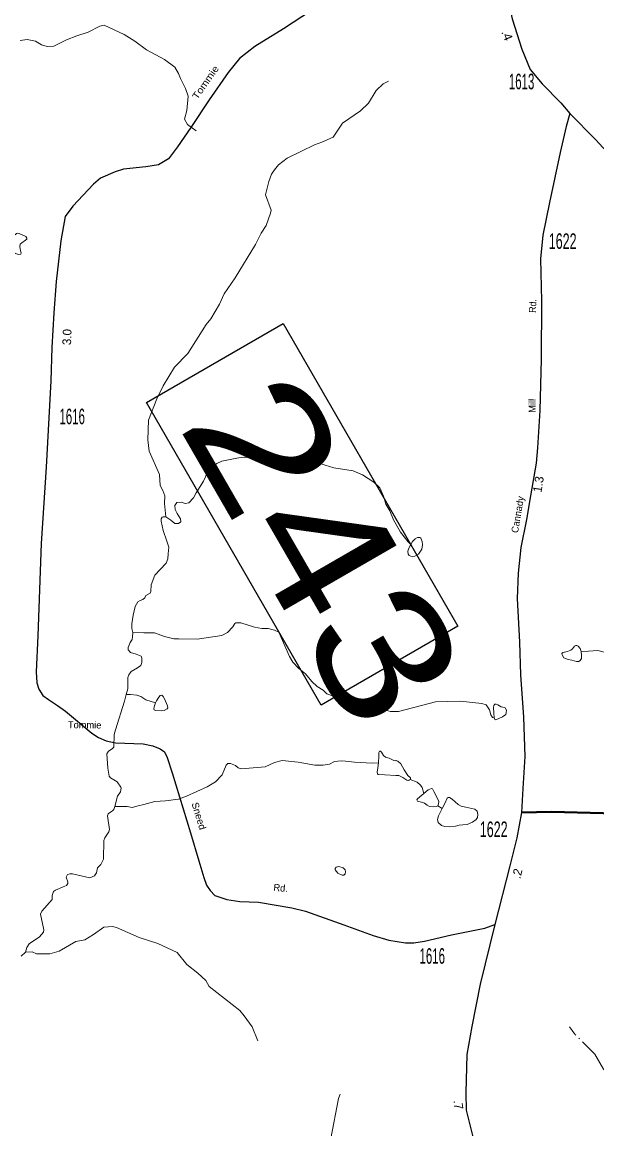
# Model space of a CAD drawing. Extents: x 626927 to 658553, y 251995 to 309938.
# Drawn here: x 648215 to 649875, y 274800 to 277995 of the extents above; entities that cross this region are included whole.
import ezdxf
from ezdxf.enums import TextEntityAlignment as Align

# ---------------------------------------------------------------- set-up
doc = ezdxf.new("R2010")
doc.units = 0
doc.header["$LTSCALE"] = 10
doc.linetypes.add('DASH_DOUBLE_DOT', pattern=[9.2, 5, -1.2, 0.3, -1.2, 0.3, -1.2])
for name, color, linetype, lineweight in [('11', 7, 'Continuous', 40), ('17', 7, 'Continuous', 25), ('31', 7, 'Continuous', 35), ('32', 7, 'Continuous', 25), ('35', 7, 'Continuous', 13), ('59', 7, 'DASH_DOUBLE_DOT', 13), ('62', 7, 'Continuous', 13)]:
    doc.layers.add(name, color=color, linetype=linetype, lineweight=lineweight)
doc.layers.add('8', color=7, linetype='Continuous')

msp = doc.modelspace()

# ---------------------------------------------------------------- linework, layer by layer
at = {"layer": '31', "lineweight": 25}
msp.add_lwpolyline([(649078.71, 276022.99), (648574.25, 276896.73), (648968.67, 277124.45), (649473.13, 276250.71)], close=True, dxfattribs=at)
at = {"layer": '32'}
for points in [[(649647.84, 278328.5), (649628.18, 278231.38), (649617.97, 278154.31), (649612.49, 278110.49), (649613.86, 278077.9), (649630.28, 278003.96), (649658.2, 277916.32), (649682.55, 277857.99), (649717.58, 277816.37), (649771.22, 277761.59), (649797.36, 277731.06)], [(649184.94, 278116.19), (648970.03, 277975.64), (648886.81, 277924.69), (648842.73, 277889.34), (648809.88, 277848.8), (648755.12, 277770.44), (648702.28, 277690.17), (648663.41, 277634.28), (648637.68, 277599.76), (648608.93, 277583.05), (648572.79, 277577.02), (648507.63, 277570.45), (648483.54, 277562.23), (648441.38, 277544.15), (648421.67, 277526.61), (648361.72, 277463.33), (648339.81, 277433.74), (648326.67, 277363.61), (648313.26, 277246.07), (648306.69, 277155.67), (648300.94, 277055.67), (648298.2, 276958.68), (648284.79, 276710.2), (648269.73, 276489.66), (648260.69, 276222.54), (648255.72, 276119.32), (648257.16, 276087.66), (648262.91, 276068.96), (648275.14, 276050.98), (648290.96, 276038.75), (648316.86, 276021.48), (648340.59, 276004.94), (648416.12, 275942.35), (648435.54, 275929.4), (648457.84, 275920.05), (648485.17, 275914.29), (648565.01, 275911.42), (648592.34, 275905.66), (648613.92, 275897.03), (648626.15, 275887.68), (648634.06, 275871.85), (648648.9, 275827.48), (648700.95, 275653.88), (648725.28, 275573.52), (648739.79, 275525.11), (648747.7, 275503.53), (648758.49, 275487.71), (648771.55, 275472.97), (648805.96, 275461.81), (648844.09, 275456.05), (648898.03, 275453.79), (648993.69, 275437.35), (649033.97, 275428), (649144.74, 275388.43), (649228.9, 275358.22), (649274.21, 275344.55), (649322.37, 275336.54), (649346.14, 275336.64), (649377.67, 275341.47), (649454.88, 275359.55), (649551.24, 275379.28), (649580.54, 275389.41)], [(649797.36, 277731.06), (649786.69, 277693.18), (649769.17, 277618.67), (649738.5, 277474.01), (649719.34, 277379.22), (649712.77, 277311.28), (649714.96, 277189.64), (649714.41, 277021.42), (649710.03, 276873.48), (649703.46, 276766.09), (649699.36, 276721.43), (649683.48, 276627.19), (649671.98, 276558.7), (649655.83, 276477.88), (649648.16, 276403.91), (649644.88, 276331.04), (649651.17, 276204.74), (649655.01, 276109.95), (649663.49, 275988.03), (649666.78, 275874.06), (649661.3, 275782.01), (649657.74, 275713.25)], [(649797.36, 277731.06), (649871.28, 277655.65), (649927.13, 277595.38), (649972.03, 277558.12), (650056.35, 277512.09), (650212.4, 277432.64), (650359.14, 277350.45), (650485.07, 277290.18), (650604.43, 277250.73), (650685.74, 277223)], [(649657.74, 275713.25), (649643.78, 275640.09), (649623.52, 275559), (649580.54, 275389.41)], [(649580.54, 275389.41), (649537.98, 275217.14), (649513.61, 275094.67), (649499.37, 275014.12), (649496.36, 274903.71), (649497.46, 274853.85), (649515.53, 274780.43), (649563.99, 274623.44), (649597.66, 274519.06), (649611.35, 274461.52), (649622.85, 274388.64), (649634.07, 274289.19), (649637.09, 274252.21)]]:
    msp.add_lwpolyline(points, dxfattribs=at)
at = {"layer": '32', "lineweight": 40}
msp.add_lwpolyline([(649657.74, 275713.25), (649744.27, 275715.1), (649893.76, 275710.72), (649988.22, 275704.96), (650053.38, 275695.65), (650189.18, 275667.7), (650370.7, 275632.36), (650429.29, 275615.37), (650482.41, 275591.81), (650573.58, 275538.94), (650707.19, 275448.52), (651009.72, 275236.19), (651058.18, 275203.59)], dxfattribs=at)
at = {"layer": '35'}
msp.add_lwpolyline([(648717.34, 277681.13), (648692.7, 277698.66), (648684.49, 277714.01), (648690.51, 277739.21), (648694.35, 277780.85), (648687.23, 277803.32), (648672.44, 277831.81), (648666.97, 277846.6), (648656.02, 277864.69), (648626.72, 277886.33), (648574.16, 277914.82), (648540.21, 277939.48), (648509.55, 277958.66), (648452.06, 277985.51), (648439.47, 277983.31), (648406.07, 277965.23), (648372.67, 277955.37), (648342.83, 277943.59), (648306.69, 277925.51), (648287.52, 277924.41), (648271.1, 277928.79), (648253.58, 277939.21), (648230.03, 277944.68), (648209.23, 277941.4)], dxfattribs=at)
at = {"layer": '59', "linetype": 'Continuous'}
for points in [[(649273.46, 277823.96), (649258.2, 277816.58), (649237.61, 277797.6), (649215.85, 277760.95), (649192.09, 277738.94), (649140.43, 277702.71), (649113.2, 277662.37), (649081, 277648.24), (649059.73, 277640.18), (648980.64, 277602.02), (648955.73, 277582.44), (648944.24, 277568.37), (648935.77, 277555.55), (648927.93, 277534.11), (648918.33, 277495.71), (648934.04, 277451.76), (648932.44, 277443.31)], [(648630.32, 276566.13), (648626.61, 276605.05), (648627.25, 276627.25), (648621.23, 276642.47), (648613.94, 276656.81), (648611.4, 276688.2), (648582.24, 276756.07), (648577.81, 276788.35), (648580.34, 276845.75), (648604.43, 276907.14), (648622.81, 276944.24), (648655.14, 276998.16), (648693.49, 277038.11), (648746.75, 277121.24), (648760.09, 277137.77), (648785.48, 277180.55), (648798.8, 277210.47), (648830.25, 277256.32), (648888.96, 277352.91), (648905.93, 277385.26), (648920.4, 277407.86), (648932.44, 277443.31)], [(648630.32, 276566.13), (648644.33, 276557.04), (648656.03, 276547.29), (648666.93, 276547.37), (648673.52, 276552.29), (648672.89, 276560.53), (648662.74, 276575.75), (648657.36, 276587.49), (648655.77, 276599.22), (648661.48, 276607.78), (648674.79, 276608.73), (648685.88, 276605.24), (648696.56, 276606.66), (648709.65, 276621.73), (648718.21, 276635.69), (648738.81, 276668.99), (648744.83, 276681.99), (648746.24, 276687.33), (648755.91, 276705.03), (648777.16, 276720.36), (648792.06, 276726.7), (648834.84, 276736.21), (648853.86, 276738.43), (648916.02, 276734.31), (648954.51, 276724.21), (649000.83, 276720.05), (649067.2, 276723.47), (649090.44, 276715.59), (649115.48, 276707.77), (649171.61, 276699.51), (649197.86, 276687.46), (649230.83, 276666.88), (649248.58, 276649.91), (649259.09, 276626.09), (649265.21, 276602.96), (649276.91, 276583.52), (649287.36, 276557.4), (649307.63, 276522.08), (649329.07, 276494.83), (649337.37, 276486.79)], [(648534.7, 276232.19), (648531.53, 276243.6), (648532.32, 276257.84), (648535.34, 276282.35), (648541.99, 276307.41), (648549.28, 276321.04), (648555.62, 276324.53), (648563.86, 276327.38), (648569.18, 276332.98), (648572.81, 276339.11), (648584.46, 276346.41), (648587.31, 276350.85), (648587.95, 276370.2), (648598.72, 276397.77), (648613.62, 276413.96), (648631.05, 276432.99), (648636.12, 276444.85), (648636.44, 276459.43), (648638.66, 276478.78), (648633.27, 276495.9), (648622.18, 276526.66), (648616.47, 276554.25), (648617.11, 276560.28), (648619.96, 276565.03), (648622.81, 276565.99), (648630.32, 276566.13)], [(648515.69, 276053.65), (648520.44, 276069.95), (648520.76, 276102.61), (648523.29, 276110.54), (648530.26, 276119.73), (648548.33, 276130.2), (648557.52, 276137.49), (648560.69, 276146.06), (648561.32, 276158.74), (648558.79, 276164.13), (648544.84, 276169.84), (648528.36, 276175.1), (648521.71, 276182.4), (648521.39, 276189.37), (648527.41, 276203.64), (648532.48, 276212.21), (648534.07, 276219.82), (648534.7, 276232.19)], [(648482.41, 275730.44), (648490.96, 275759.68), (648498.89, 275772.68), (648501.11, 275782.83), (648499.84, 275786), (648489.7, 275801.22), (648470.36, 275813.27), (648466.24, 275818.03), (648463.07, 275841.18), (648459.59, 275882.59), (648464.98, 275889.57), (648475.43, 275896.23), (648479.87, 275901.18), (648480.82, 275937.64), (648484.63, 275951.28), (648510.61, 276033.99), (648515.69, 276053.65)], [(648224.73, 275309.43), (648228.54, 275323.38), (648235.83, 275333.53), (648264.99, 275353.51), (648276.71, 275367.78), (648277.66, 275374.44), (648268.47, 275419.79), (648271.64, 275427.72), (648301.44, 275461.97), (648302.23, 275473.67), (648305.24, 275484.48), (648311.58, 275488.92), (648333.76, 275497.8), (648343.27, 275502.24), (648347.39, 275508.27), (648347.39, 275512.71), (648342, 275525.71), (648345.81, 275533.64), (648352.78, 275536.17), (648360.39, 275536.17), (648410.78, 275524.44), (648423.77, 275530.34), (648430.11, 275538.58), (648432.65, 275552.85), (648442.79, 275562.37), (648450.08, 275578.22), (648451.35, 275632.32), (648453.57, 275639.3), (648465.44, 275656.6), (648467.19, 275663.4), (648461.81, 275703.36), (648464.02, 275708.75), (648470.36, 275713.51), (648476.07, 275717.75), (648480.19, 275721.56), (648482.41, 275730.44)], [(648212.37, 275298.33), (648224.73, 275309.43)]]:
    msp.add_lwpolyline(points, dxfattribs=at)
at = {"layer": '59'}
msp.add_lwpolyline([(650159.89, 274798.52), (650101.8, 274847.03), (650090.73, 274858.56), (650065.7, 274876.08), (650013.16, 274898.47), (649943.57, 274932.91), (649904.44, 274960.13), (649893.99, 274972.24), (649868.78, 275015.47), (649811.28, 275073.06), (649796.01, 275093.78)], dxfattribs=at)
at = {"layer": '62'}
msp.add_line((649428.23, 275723.96), (649416.2, 275731.88), dxfattribs=at)
for points in [[(648190.18, 277376.77), (648199.24, 277384.58), (648202.51, 277385.59), (648206.54, 277384.83), (648226.17, 277375.51), (648228.94, 277370.98), (648228.69, 277367.71), (648225.16, 277365.19), (648213.84, 277357.13), (648209.81, 277353.1), (648208.05, 277347.06), (648210.82, 277334.47), (648212.58, 277328.43), (648211.07, 277325.16), (648206.04, 277323.9), (648195.22, 277326.92), (648184.4, 277338.5), (648175.34, 277353.86), (648176.34, 277359.4), (648181.88, 277368.21)], [(649337.37, 276486.79), (649332.3, 276476.02), (649329.45, 276466.83), (649329.77, 276458.59), (649332.93, 276455.11), (649342.43, 276451.31), (649349.4, 276452.57), (649359.84, 276458.91), (649369.34, 276473.17), (649371.56, 276485.2), (649370.29, 276495.34), (649366.81, 276504.84), (649363.33, 276506.43), (649357.31, 276506.43), (649350.03, 276503.26), (649342.43, 276495.66)], [(649830, 276178.03), (649826.52, 276186.58), (649821.46, 276193.23), (649817.02, 276195.45), (649814.49, 276195.45), (649810.06, 276192.92), (649804.36, 276185.63), (649799.93, 276181.83), (649790.43, 276177.71), (649776.81, 276174.86), (649773.65, 276172.01), (649774.6, 276168.21), (649779.66, 276159.65), (649792.33, 276154.9), (649803.09, 276152.37), (649816.71, 276148.57), (649823.35, 276148.57), (649826.52, 276151.42), (649830.32, 276157.44), (649830.64, 276166.94)], [(648600.31, 276029.55), (648596.82, 276018.13), (648595.55, 276012.42), (648596.82, 276009.25), (648600.31, 276007.67), (648618.06, 276006.71), (648625.66, 276007.67), (648633.9, 276012.1), (648635.8, 276014.96), (648635.17, 276020.67), (648626.3, 276041.28), (648622.49, 276047.94), (648618.69, 276051.11), (648614.25, 276050.16), (648609.5, 276045.4), (648603.48, 276035.57)], [(649578.25, 275986.38), (649577.67, 275999.88), (649576.72, 276015.72), (649577.99, 276022.06), (649580.2, 276025.54), (649584, 276025.86), (649589.38, 276023.64), (649598.88, 276017.62), (649608.7, 276016.36), (649610.28, 276014.77), (649613.76, 276008.44), (649613.45, 276000.83), (649611.86, 275995.77), (649602.36, 275989.11), (649583.05, 275980.24), (649580.84, 275981.19)], [(649428.23, 275723.96), (649436.15, 275739.17), (649443.11, 275754.37), (649445.33, 275756.59), (649449.44, 275756.27), (649457.04, 275751.2), (649474.46, 275736.31), (649483, 275731.56), (649496.94, 275728.4), (649522.9, 275722.69), (649529.23, 275716.67), (649531.45, 275707.49), (649530.81, 275698.62), (649526.38, 275692.6), (649516.25, 275685.31), (649500.73, 275678.03), (649487.75, 275677.39), (649476.99, 275676.44), (649467.17, 275673.27), (649448.49, 275671.37), (649435.51, 275672.01), (649426.65, 275674.86), (649416.52, 275683.73), (649415.25, 275692.91), (649418.1, 275703.05)], [(649147.87, 275535.57), (649144.18, 275531.87), (649139.01, 275531.5), (649127.2, 275538.15), (649119.45, 275547.75), (649119.08, 275551.08), (649122.4, 275555.51), (649129.78, 275556.99), (649141.96, 275552.92), (649148.24, 275547.38), (649148.98, 275541.84)]]:
    msp.add_lwpolyline(points, close=True, dxfattribs=at)
for points in [[(649578.25, 275986.38), (649573.38, 275987.59), (649568.44, 275994.88), (649564.69, 276009.47), (649554.94, 276023.47), (649542.62, 276027.66), (649479.88, 276034.72), (649408.56, 276031.97), (649302.62, 276004.06), (649279.44, 276003.97), (649245.31, 276013.59), (649198.31, 276021.28), (649163.56, 276030.91), (649095.19, 276054.97), (649084.19, 276065.88), (649067.69, 276076.81), (649051.75, 276090.75), (649034, 276113.22), (649014.44, 276128.97), (648997.31, 276147.19), (648987.44, 276163), (648956.23, 276233.2), (648944.19, 276239.23), (648925.49, 276243.98), (648907.42, 276243.67), (648885.87, 276247.79), (648846.57, 276260.16), (648831.99, 276260.79), (648829.14, 276258.89), (648824.07, 276248.42), (648808.22, 276232.25), (648791.74, 276223.69), (648720.74, 276213.22), (648667.82, 276213.86), (648653.55, 276214.49), (648626.61, 276221.15), (648597.77, 276231.61), (648573.69, 276231.87), (648566.4, 276231.55), (648534.7, 276232.19)], [(649830, 276178.03), (649851.22, 276178.66), (649877.88, 276180.28), (649896.17, 276176.13), (649938.92, 276159.02), (649949.31, 276143.41), (649976.81, 276120.97), (650017.06, 276123.59), (650063.94, 276136), (650144.88, 276172.91), (650151.5, 276180.25), (650165.44, 276208.34), (650172.69, 276216.31), (650194.62, 276217), (650226.25, 276235.44)], [(648600.31, 276029.55), (648572.1, 276037.79), (648558.16, 276047.3), (648546.06, 276051.38), (648527.73, 276053.33), (648515.69, 276053.65)], [(649244.28, 275856.19), (649244.92, 275875.83), (649244.92, 275886.28), (649246.82, 275889.77), (649249.98, 275889.77), (649253.15, 275887.23), (649258.53, 275877.41), (649264.23, 275872.98), (649275.63, 275870.13), (649288.61, 275862.84), (649293.99, 275861.89), (649295.89, 275862.52), (649300.32, 275860.94), (649308.87, 275853.02), (649319, 275835.6), (649329.45, 275820.07), (649336.73, 275812.47), (649337.05, 275810.25), (649335.78, 275808.42)], [(649244.28, 275856.19), (649226.24, 275854.92), (649174.63, 275857.77), (649149.06, 275861.38), (649136.64, 275862.21), (649117.01, 275860.31), (649103.08, 275852.39), (649085.03, 275849.54), (649060.65, 275849.85), (649012.85, 275858.41), (648966.62, 275862.84), (648944.14, 275857.45), (648916.88, 275844.53), (648848.15, 275838.64), (648838.65, 275841.81), (648831.04, 275848.47), (648816.46, 275853.86), (648809.49, 275854.18), (648804.73, 275849.11), (648792.69, 275821.83), (648773.88, 275801.84), (648749.56, 275787.12), (648689.68, 275759.61), (648666.55, 275751.69), (648629.15, 275746.61), (648598.09, 275744.39), (648566.71, 275735.51), (648550.55, 275732.02), (648533.12, 275726.95), (648518.85, 275729.8), (648482.41, 275730.44)], [(649335.78, 275808.42), (649333.25, 275805.82), (649331.35, 275804.87), (649325.97, 275806.45), (649314.89, 275814.37), (649302.86, 275819.76), (649294.31, 275819.76), (649262.65, 275821.66), (649243.02, 275822.29), (649241.12, 275824.19), (649240.17, 275829.58), (649242.7, 275841.93), (649244.28, 275856.19)], [(649375.04, 275767.99), (649370.61, 275784.97), (649366.18, 275791.94), (649356.05, 275800.5), (649335.78, 275808.42)], [(649416.2, 275731.88), (649411.45, 275729.98), (649403.85, 275729.35), (649392.14, 275730.61), (649384.86, 275734.41), (649377.26, 275739.48), (649368.39, 275742.97), (649357.31, 275745.82), (649355.41, 275748.99), (649357.31, 275752.79), (649369.34, 275763.24), (649375.04, 275767.99)], [(649375.04, 275767.99), (649387.39, 275778.45), (649397.52, 275782.57), (649400.37, 275781.3), (649404.17, 275773.7), (649414.62, 275753.42), (649418.42, 275744.23), (649418.1, 275737.58), (649416.2, 275731.88)], [(648895.94, 275053.91), (648879.94, 275094.06), (648856, 275126.25), (648843.75, 275140.84), (648755.75, 275210.56), (648745.31, 275227.56), (648722.56, 275249.41), (648690.81, 275273.66), (648663.25, 275308.28), (648607.06, 275334.84), (648553.38, 275352.28), (648488, 275380.66), (648475.75, 275383.66), (648451.38, 275382.31), (648420.92, 275360.49), (648396.2, 275344.95), (648369.89, 275340.51), (648322.35, 275312.29), (648295.41, 275304.67), (648256.43, 275305.31), (648244.39, 275311.02), (648224.73, 275309.43)], [(649133.69, 274899.53), (649128.88, 274887.31), (649106.25, 274771.41), (649099.62, 274750.03), (649087, 274720.75), (649051.88, 274659.62), (649015.56, 274605.22), (648965.38, 274514.81), (648931.38, 274468.94), (648898.62, 274445.03), (648873.69, 274432.09), (648823.88, 274391.66), (648787.44, 274368.34), (648760, 274357.25), (648732.06, 274342.5), (648707.19, 274310.72), (648643.06, 274204.38), (648630.44, 274150.66)]]:
    msp.add_lwpolyline(points, dxfattribs=at)

# ---------------------------------------------------------------- texts
at = {"layer": '11'}
for s, rotation, width, p in [('Tommie', 55.084, 1.15, (648752.85, 277814.95)), ('Rd.', 87.884, 0.95, (649699.64, 277174.84)), ('Sneed', 286.997, 1.05, (648716.07, 275699.89))]:
    msp.add_text(s, height=20, rotation=rotation, dxfattribs=dict(at, width=width)).set_placement(p, align=Align.CENTER)
for s, rotation, p in [('Mill', 89.738, (649698.35, 276886.85)), ('Cannady', 80.456, (649656.11, 276571.4)), ('Tommie', 359.316, (648395.6, 275955.82)), ('Rd.', 354.603, (648961.01, 275485.21))]:
    msp.add_text(s, height=20, rotation=rotation, dxfattribs=at).set_placement(p, align=Align.CENTER)
at = {"layer": '17', "width": 1.1}
msp.add_text('.4', height=25, rotation=292.446, dxfattribs=at).set_placement((649604.24, 277952.15), align=Align.CENTER)
at = {"layer": '17'}
for s, rotation, p in [('3.0', 88.113, (648357.02, 277085.09)), ('1.3', 81.225, (649718.57, 276658.42)), ('.2', 75.59, (649657.17, 275533.45)), ('.7', 278.312, (649463.03, 274867.3))]:
    msp.add_text(s, height=25, rotation=rotation, dxfattribs=at).set_placement(p, align=Align.CENTER)
at = {"layer": '31', "width": 1.25}
msp.add_text('243', height=375, rotation=300, dxfattribs=at).set_placement((648662.59, 276831.91))
at = {"layer": '8'}
for s, width, p in [('1613', 0.55, (649657.72, 277800.7)), ('1622', 0.6, (649776.34, 277339.87)), ('1616', 0.55, (648359.67, 276833.67)), ('1622', 0.6, (649577.16, 275641.91)), ('1616', 0.55, (649399.69, 275276.19))]:
    msp.add_text(s, height=45, dxfattribs=dict(at, width=width)).set_placement(p, align=Align.CENTER)

doc.saveas('drawing.dxf')
